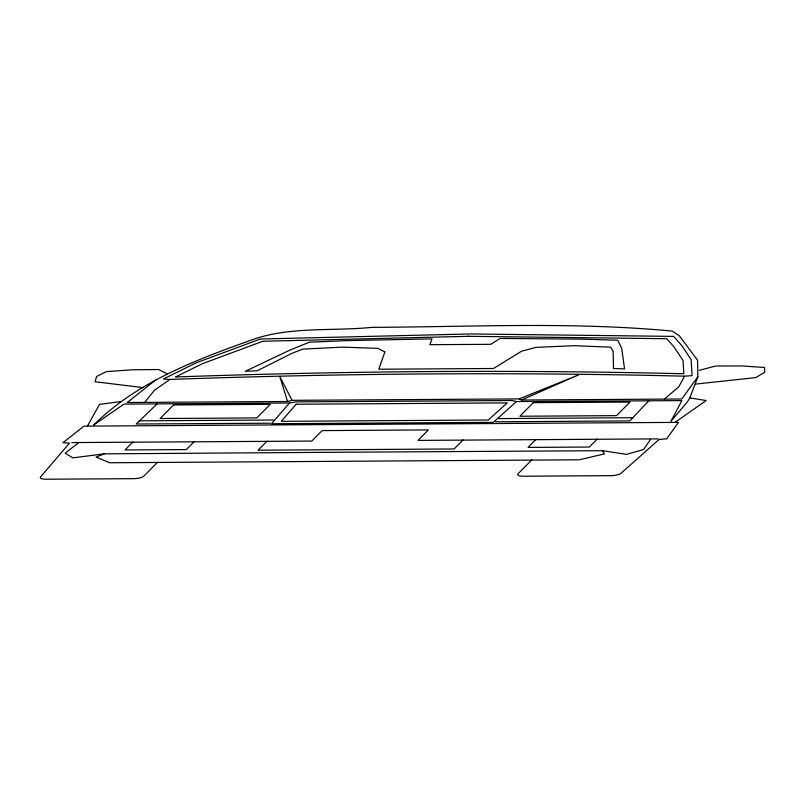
<?xml version="1.0" encoding="UTF-8"?>
<svg xmlns="http://www.w3.org/2000/svg" width="805" height="805" viewBox="0 0 805 805"><rect width="100%" height="100%" fill="white"/><g stroke="black" fill="none" stroke-linecap="round" stroke-linejoin="round"><path stroke-width="1.21" d="M689.825 397.932L697.885 376.68L697.543 360.217L679.4 335.856L672.185 331.097C572.446 321.618 471.961 326.9 371.94 327.353C333.361 331.257 293.06 326.548 255.688 338.523C198 359.08 138.078 380.946 93.722 424.97L123.97 404.12L289.528 402.993L295.787 401.886L512.362 400.518L516.468 401.564L681.875 400.608L670.887 421.337L687.168 402.188L689.825 397.932L706.166 400.538L675.003 422.384M684.552 376.177C513.037 371.96 341.441 373.359 169.986 379.427L163.506 378.964L196.179 362.824L260.418 339.006L470.754 333.954L673.644 336.399L681.674 345.405L691.153 359.704L692.048 375.633L684.552 376.177L678.786 386.813L664.437 399.059M87.463 426.087L99.498 404.362L121.253 401.514M650.5 439.439L643.547 449.542L626.461 454.362L602.532 450.709L353.546 452.158L104.328 453.849L72.812 457.854L65.135 453.185L78.256 443.042M697.885 376.68L681.785 399.008L521.479 400.025L519.215 398.908L292.064 400.337L287.536 401.494L127.23 402.51L155.496 380.091M144.719 402.329L154.62 390.113L169.986 379.427M289.528 402.993L271.526 423.732L493.334 422.333L516.468 401.564M648.9 400.689L629.792 420.914L495.618 421.79M132.946 441.965L125.027 449.955L186.327 449.572L193.955 441.875M157.549 462.281L143.693 476.258A8.12 2.234 -5.6 0 1 133.61 478.673L45.986 479.227A8.12 2.234 -5.6 0 1 40.502 477.003L69.512 443.132L63.021 442.67L83.972 426.127L678.464 422.373L666.671 438.866L659.174 439.409L620.947 473.35A8.12 2.234 -5.6 0 1 610.975 475.664L523.351 476.218A8.12 2.234 -5.6 0 1 517.957 473.904L531.813 459.917M267.049 441.16L258.083 450.206L454.111 448.969L463.086 439.922M535.667 439.721L528.04 447.419L589.33 447.037L597.25 439.047M157.176 403.788L136.186 424.024L270.289 423.209M521.479 400.025L578.614 374.868L519.215 398.908M104.328 453.849L96.047 457.089L109.701 462.754L579.328 459.796L604.454 453.889L602.532 450.709M699.263 370.3L715.806 366.013L741.838 365.943L764.478 367.483L764.75 372.252L755.794 377.585L695.409 384.116M468.872 336.309L262.792 341.26L202.478 363.679L175.571 376.961C344.922 371.004 514.405 369.626 683.817 373.762L683.083 360.65L673.745 346.563L666.741 338.714L467.947 336.309M498.909 418.6L633.082 417.715M71.766 442.579L311.746 441.07L322.121 430.605L428.391 429.93L418.006 440.395L657.987 438.886M139.225 420.834L273.328 420.019M143.159 387.597L95.05 381.751L96.62 376.468L106.421 371.628L132.412 369.787L158.635 369.525L166.826 373.661M292.064 400.337L279.888 376.75L287.536 401.494M384.85 351.986L378.793 369.223L493.475 368.499L521.741 351.131L535.989 347.378L574.076 345.687L610.613 347.176L613.158 351.423L613.49 368.499L624.559 368.901L621.661 348.213L617.747 340.263L583.092 339.136L500.197 338.442L490.698 344.309L429.89 344.691L431.963 338.875L346.633 340.636L309.321 342.206L289.488 350.306L245.253 371.296L257.268 370.743L291.692 353.445L302.73 349.118L342.709 347.136L377.907 348.374L384.85 351.986M296.16 404.231L281.317 421.317L488.233 420.009L507.301 402.892L296.16 404.231M173.588 404.945L160.125 418.52L256.795 417.906L270.259 404.331L173.588 404.945M533.323 402.671L519.869 416.245L616.539 415.642L629.993 402.067L533.323 402.671"/></g></svg>
